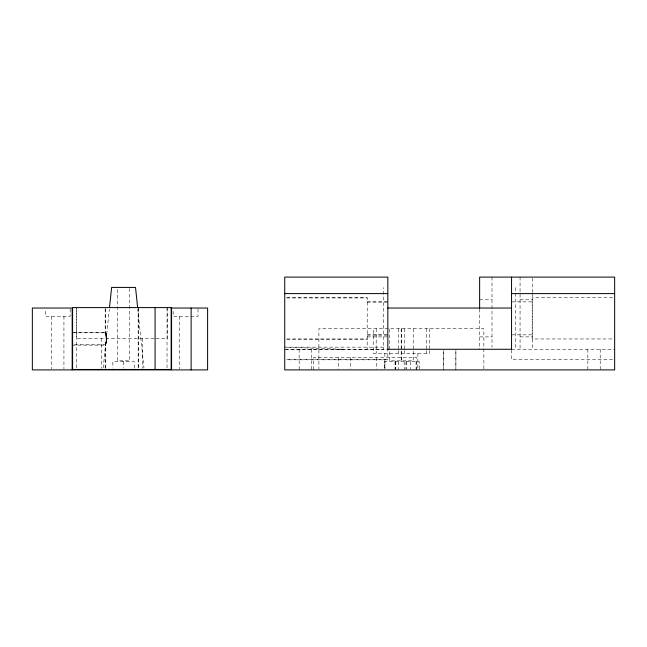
<?xml version="1.0" encoding="UTF-8"?>
<svg xmlns="http://www.w3.org/2000/svg" width="647" height="647" viewBox="0 0 647 647"><rect width="100%" height="100%" fill="white"/><g stroke="black" fill="none" stroke-linecap="round" stroke-linejoin="round"><path stroke-width="0.49" stroke-dasharray="3.23 2.43" d="M105.178 367.917L105.178 345.134L106.529 338.963L105.178 332.776L105.178 308.037M105.598 368.475L105.598 344.697L106.949 338.535L105.623 332.348L105.598 307.6M103.188 367.908L109.335 309.274M105.574 344.325L106.431 340.565M105.995 343.889L106.852 340.136M105.598 333.698L105.194 332.784L106.529 339.133L105.194 345.15L105.598 344.236M105.995 333.173L106.949 338.704L105.598 344.697L72.601 344.714M106.027 343.8L105.623 344.714M105.736 343.403L106.529 338.793L105.736 334.475M106.157 342.975L106.957 338.357L105.598 332.364L72.601 332.348M105.598 332.364L106.027 333.262M286.75 297.725L367.213 297.725L367.213 349.275M612.636 297.725L532.174 297.725L532.174 338.963L612.636 338.963M286.75 297.96L367.213 297.96M479.637 299.787L492.011 299.787M520.059 299.787L532.424 299.787M367.213 301.85L387.836 301.85M511.551 301.85L532.174 301.85M367.213 302.084L387.836 302.084M72.181 332.784L105.194 332.784M367.213 334.839L387.836 334.839M511.551 334.839L532.174 334.839M367.213 335.073L387.836 335.073M367.213 336.901L387.836 336.901M479.637 336.901L492.011 336.901M520.059 336.901L532.424 336.901M154.172 338.535L76.726 338.535L76.726 307.6M155.967 338.535L167.452 338.535L167.452 307.6M286.75 338.963L367.213 338.963M286.75 339.198L367.213 339.198M72.181 345.15L105.194 345.15M383.711 347.148L284.737 347.148L343.856 349.283L340.815 349.267M284.737 349.275L387.836 349.275L387.836 359.813L286.758 359.813M511.551 349.275L614.65 349.275M285.796 349.291L383.711 349.315L383.711 287.608M286.758 359.586L387.836 359.586M612.628 359.586L511.551 359.586L511.551 350.132M360.646 349.275L359.077 349.275M106.157 334.159L106.941 338.535M105.574 333.609L106.52 338.963M137.819 309.274L143.966 367.908M600.214 349.275L600.214 369.898M587.848 349.275L587.848 369.898M532.424 278.073L532.424 292.63M532.424 293.601L532.424 349.275M520.059 277.102L520.059 349.275M515.675 287.608L515.675 349.081M492.011 277.102L492.011 347.269M483.859 368.887L483.859 328.652L318.898 328.652L318.898 368.887M479.637 309.064L479.637 349.275M429.527 328.652L429.527 349.437M429.527 350.431L429.527 353.399L373.23 353.399L373.23 328.652M426.559 328.652L426.559 349.437M426.559 350.431L426.559 353.399M419.264 368.976L419.264 361.649L384.528 361.649L384.528 368.976M417.873 353.399L417.873 368.927M416.717 369.898L416.717 357.524L313.617 357.524L313.617 369.898M416.11 361.649L416.11 369.898M413.465 328.652L413.465 360.824L389.251 360.824L389.251 328.652M410.489 361.649L410.489 368.976M406.34 361.649L406.34 368.976M405.944 361.649L405.944 368.976M404.351 328.652L404.351 349.437M404.351 350.431L404.351 353.399M404.173 361.649L404.173 369.898M401.617 328.652L401.617 360.824M401.189 328.652L401.189 360.824M398.544 361.649L398.544 368.976M398.406 328.652L398.406 349.437M398.406 350.431L398.406 353.399M395.835 361.649L395.835 368.976M395.39 361.649L395.39 369.898M395.034 361.649L395.034 368.976M384.925 361.649L384.925 368.976M384.884 353.399L384.884 368.927M376.303 357.524L376.303 368.944M376.206 328.652L376.206 353.399M350.739 357.524L350.739 368.944M338.365 357.524L338.365 368.944M311.539 349.275L311.539 369.898M299.173 349.275L299.173 369.898M198.014 308.951L198.014 316.286L173.161 316.286L173.161 308.951M179.405 316.286L179.405 368.903M167.031 308.037L167.031 367.9M142.502 338.535L142.502 368.466M138.587 307.6L138.587 368.466M138.167 308.037L138.167 367.9M134.293 368.062L134.293 361.649L112.861 361.649L112.861 368.062M129.756 288.425L129.756 360.824L117.398 360.824L117.398 288.425M123.577 361.649L123.577 368.062M101.684 338.535L101.684 368.466M76.306 308.037L76.306 367.9M70.175 308.951L70.175 316.286L45.322 316.286L45.322 308.951M63.932 316.286L63.932 368.903M51.566 316.286L51.566 368.903M443.51 350.253L443.51 369.898L443.51 350.253M455.876 350.253L455.876 369.898L455.876 350.253"/><path stroke-width="0.97" d="M109.545 307.293L111.632 287.414L135.522 287.414L137.609 307.293M284.737 293.601L387.836 293.601M511.551 293.601L614.65 293.601M387.836 308.037L511.551 308.037M387.836 349.275L511.551 349.275M511.551 277.102L511.551 349.396M479.637 308.182L479.637 277.102L614.65 277.102L614.65 369.898L284.737 369.898L284.737 277.102L387.836 277.102L387.836 349.396M191.124 308.037L191.124 369.898M171.156 369.898L171.156 308.037L207.614 308.037L207.614 369.898L32.35 369.898L32.35 308.037L72.181 308.037L72.181 369.898M155.086 307.6L155.086 369.461M171.576 307.6L72.601 307.6L72.601 369.461L171.576 369.461L171.576 307.6"/></g></svg>
